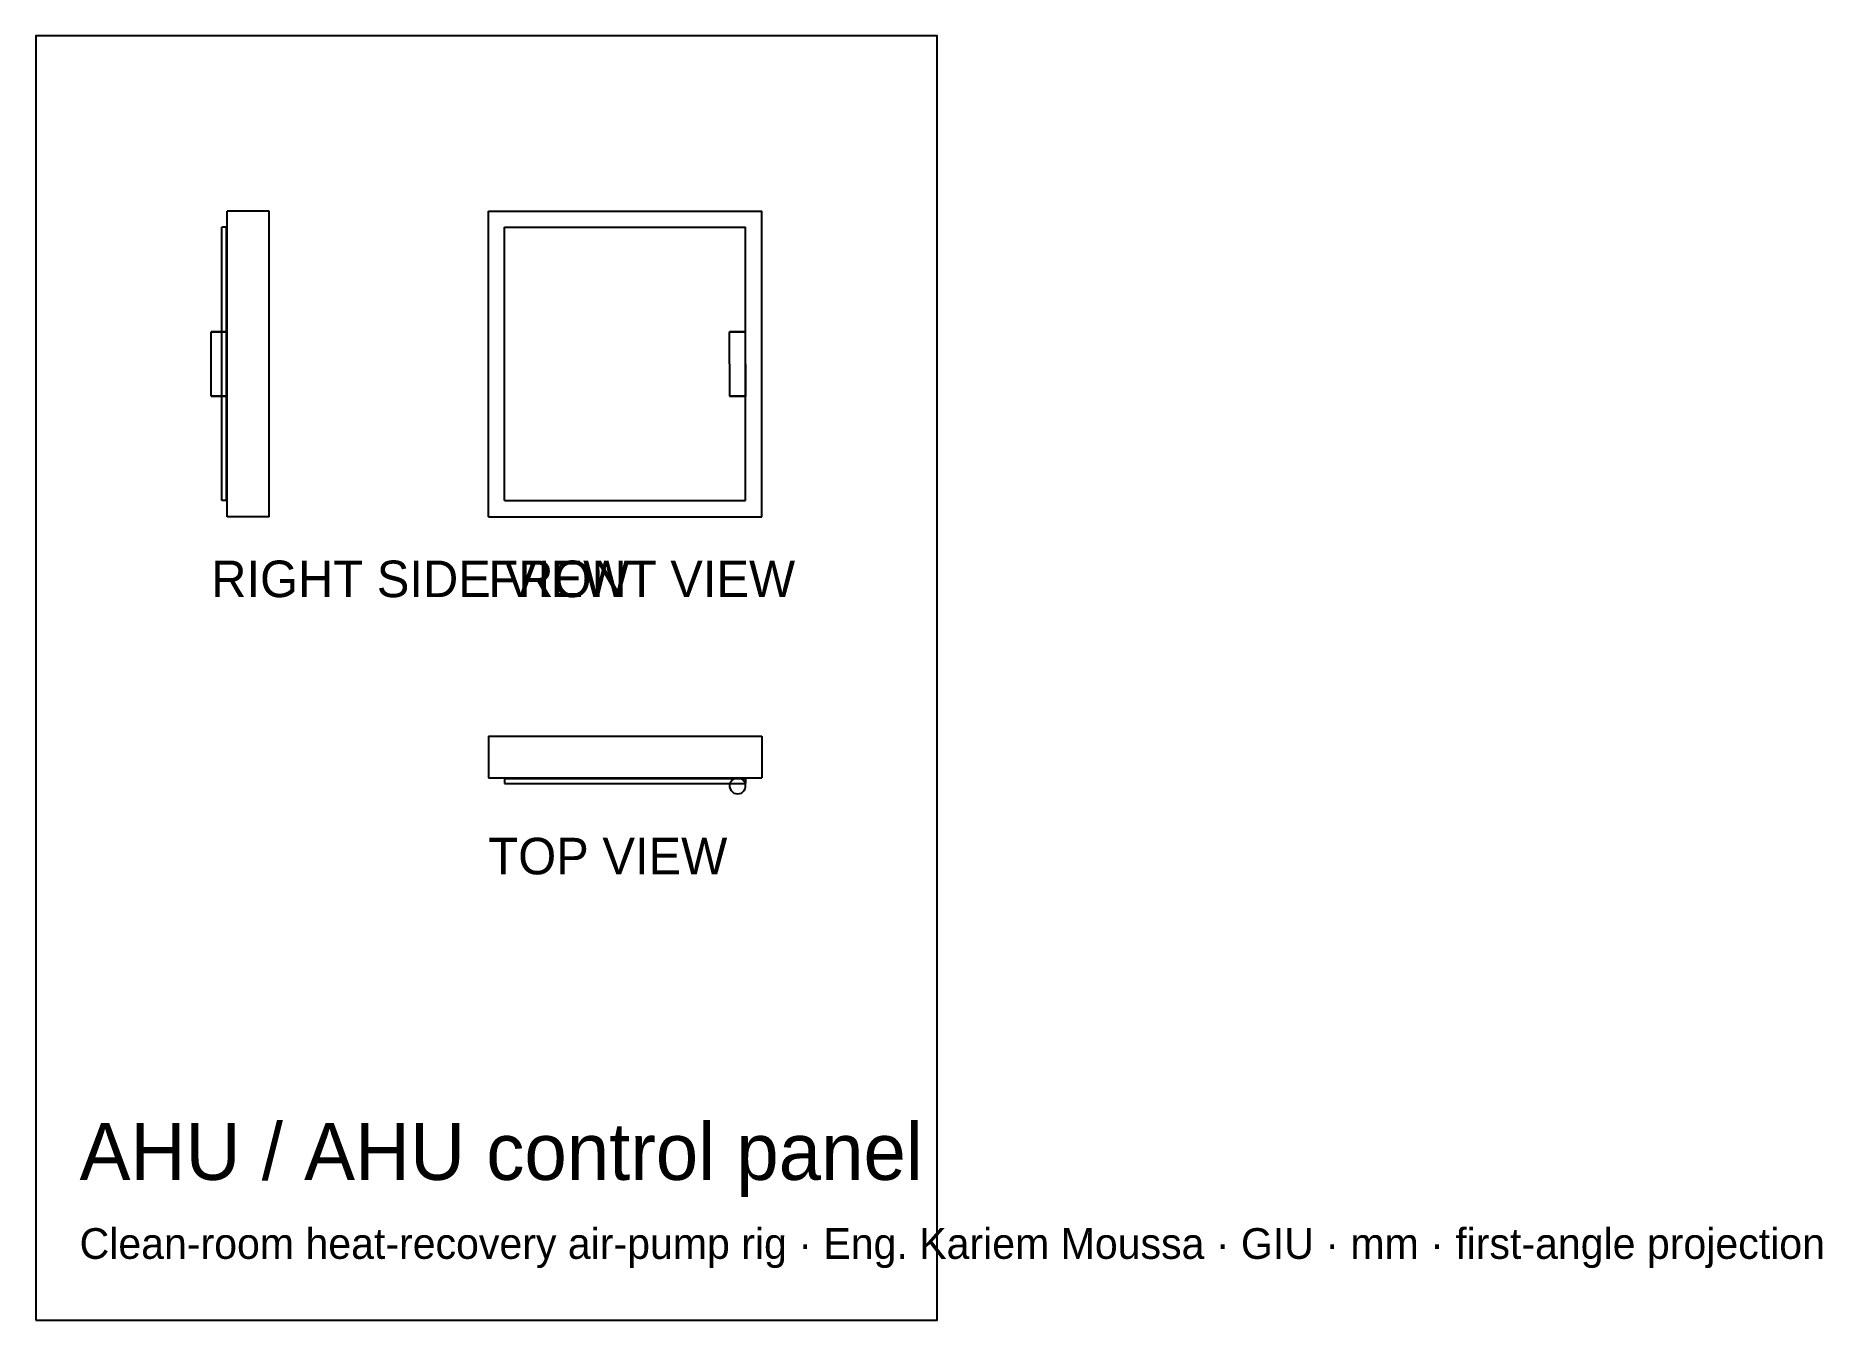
# Model space of a CAD drawing. Header units: millimetres. Extents: x -149 to -27, y -22 to 66.
import ezdxf

# ---------------------------------------------------------------- set-up
doc = ezdxf.new("R2010")
doc.units = ezdxf.units.MM
for name, color, linetype in [('BORDER', 7, 'Continuous'), ('HIDDEN', 8, 'Continuous'), ('TEXT', 5, 'Continuous'), ('VISIBLE', 7, 'Continuous')]:
    doc.layers.add(name, color=color, linetype=linetype)

msp = doc.modelspace()

# ---------------------------------------------------------------- linework, layer by layer
at = {"layer": 'BORDER'}
msp.add_lwpolyline([(-148.71, -21.66), (-87.05, -21.66), (-87.05, 66.2), (-148.71, 66.2)], close=True, dxfattribs=at)
at = {"layer": 'HIDDEN'}
for points in [[(-132.75, 54.2), (-135.61, 54.2)], [(-135.61, 33.3), (-135.61, 54.2)], [(-132.75, 33.3), (-132.75, 54.2)], [(-117.75, 54.2), (-99.05, 54.2)], [(-117.75, 33.3), (-117.75, 54.2)], [(-99.05, 33.3), (-99.05, 54.2)], [(-135.66, 53.1), (-135.99, 53.1)], [(-135.99, 34.4), (-135.99, 53.1)], [(-135.66, 34.4), (-135.66, 53.1)], [(-116.65, 53.1), (-100.15, 53.1)], [(-116.65, 34.4), (-116.65, 53.1)], [(-100.15, 34.4), (-100.15, 53.1)], [(-136.69, 45.95), (-136.71, 45.95)], [(-136.65, 45.95), (-136.69, 45.95)], [(-136.57, 45.95), (-136.65, 45.95)], [(-136.47, 45.95), (-136.57, 45.95)], [(-136.36, 45.95), (-136.47, 45.95)], [(-136.23, 45.95), (-136.36, 45.95)], [(-136.09, 45.95), (-136.23, 45.95)], [(-135.96, 45.95), (-136.09, 45.95)], [(-135.99, 45.95), (-135.96, 45.95)], [(-135.85, 45.95), (-135.96, 45.95)], [(-135.96, 45.95), (-135.85, 45.95)], [(-135.75, 45.95), (-135.85, 45.95)], [(-135.85, 45.95), (-135.75, 45.95)], [(-135.67, 45.95), (-135.75, 45.95)], [(-135.75, 45.95), (-135.67, 45.95)], [(-135.63, 45.95), (-135.67, 45.95)], [(-135.67, 45.95), (-135.66, 45.95)], [(-135.61, 45.95), (-135.63, 45.95)], [(-101.25, 45.95), (-101.25, 45.95)], [(-101.21, 45.95), (-101.25, 45.95)], [(-101.15, 45.95), (-101.21, 45.95)], [(-101.06, 45.95), (-101.15, 45.95)], [(-100.96, 45.95), (-101.06, 45.95)], [(-100.83, 45.95), (-100.96, 45.95)], [(-100.7, 45.95), (-100.83, 45.95)], [(-100.57, 45.95), (-100.7, 45.95)], [(-100.44, 45.95), (-100.57, 45.95)], [(-100.34, 45.95), (-100.44, 45.95)], [(-100.25, 45.95), (-100.34, 45.95)], [(-100.19, 45.95), (-100.25, 45.95)], [(-100.15, 45.95), (-100.19, 45.95)], [(-100.15, 45.95), (-100.15, 45.95)], [(-136.69, 41.55), (-136.71, 41.55)], [(-136.65, 41.55), (-136.69, 41.55)], [(-136.57, 41.55), (-136.65, 41.55)], [(-136.47, 41.55), (-136.57, 41.55)], [(-136.36, 41.55), (-136.47, 41.55)], [(-136.23, 41.55), (-136.36, 41.55)], [(-136.09, 41.55), (-136.23, 41.55)], [(-135.96, 41.55), (-136.09, 41.55)], [(-135.99, 41.55), (-135.96, 41.55)], [(-135.85, 41.55), (-135.96, 41.55)], [(-135.96, 41.55), (-135.85, 41.55)], [(-135.75, 41.55), (-135.85, 41.55)], [(-135.85, 41.55), (-135.75, 41.55)], [(-135.67, 41.55), (-135.75, 41.55)], [(-135.75, 41.55), (-135.67, 41.55)], [(-135.63, 41.55), (-135.67, 41.55)], [(-135.67, 41.55), (-135.66, 41.55)], [(-135.61, 41.55), (-135.63, 41.55)], [(-101.25, 41.55), (-101.25, 41.55)], [(-101.21, 41.55), (-101.25, 41.55)], [(-101.15, 41.55), (-101.21, 41.55)], [(-101.06, 41.55), (-101.15, 41.55)], [(-100.96, 41.55), (-101.06, 41.55)], [(-100.83, 41.55), (-100.96, 41.55)], [(-100.7, 41.55), (-100.83, 41.55)], [(-100.57, 41.55), (-100.7, 41.55)], [(-100.44, 41.55), (-100.57, 41.55)], [(-100.34, 41.55), (-100.44, 41.55)], [(-100.25, 41.55), (-100.34, 41.55)], [(-100.19, 41.55), (-100.25, 41.55)], [(-100.15, 41.55), (-100.19, 41.55)], [(-100.15, 41.55), (-100.15, 41.55)], [(-135.66, 34.4), (-135.99, 34.4)], [(-116.65, 34.4), (-100.15, 34.4)], [(-132.75, 33.3), (-135.61, 33.3)], [(-117.75, 33.3), (-99.05, 33.3)], [(-117.75, 18.3), (-99.05, 18.3)], [(-117.75, 18.3), (-117.75, 15.44)], [(-99.05, 18.3), (-99.05, 15.44)], [(-117.75, 15.44), (-99.05, 15.44)], [(-116.65, 15.39), (-100.15, 15.39)], [(-116.65, 15.39), (-116.65, 15.06)], [(-116.65, 15.06), (-100.15, 15.06)], [(-101.21, 15.09), (-101.25, 14.96)], [(-101.25, 14.96), (-101.25, 14.82)], [(-101.25, 14.82), (-101.21, 14.69)], [(-101.21, 15.09), (-101.22, 15.06)], [(-101.15, 15.2), (-101.21, 15.09)], [(-101.15, 15.2), (-101.21, 15.09)], [(-101.21, 14.69), (-101.15, 14.58)], [(-101.06, 15.3), (-101.15, 15.2)], [(-101.06, 15.3), (-101.15, 15.2)], [(-100.96, 15.38), (-101.06, 15.3)], [(-100.96, 15.38), (-101.06, 15.3)], [(-100.83, 15.42), (-100.96, 15.38)], [(-100.93, 15.39), (-100.96, 15.38)], [(-100.7, 15.44), (-100.83, 15.42)], [(-100.57, 15.42), (-100.7, 15.44)], [(-100.44, 15.38), (-100.57, 15.42)], [(-100.44, 15.38), (-100.47, 15.39)], [(-100.34, 15.3), (-100.44, 15.38)], [(-100.34, 15.3), (-100.44, 15.38)], [(-100.25, 15.2), (-100.34, 15.3)], [(-100.25, 15.2), (-100.34, 15.3)], [(-100.19, 15.09), (-100.25, 15.2)], [(-100.19, 15.09), (-100.25, 15.2)], [(-100.25, 14.58), (-100.19, 14.69)], [(-100.15, 14.96), (-100.19, 15.09)], [(-100.18, 15.06), (-100.19, 15.09)], [(-100.19, 14.69), (-100.15, 14.82)], [(-100.15, 15.39), (-100.15, 15.06)], [(-100.15, 14.82), (-100.15, 14.96)], [(-101.15, 14.58), (-101.06, 14.48)], [(-101.06, 14.48), (-100.96, 14.4)], [(-100.96, 14.4), (-100.83, 14.36)], [(-100.83, 14.36), (-100.7, 14.34)], [(-100.7, 14.34), (-100.57, 14.36)], [(-100.57, 14.36), (-100.44, 14.4)], [(-100.44, 14.4), (-100.34, 14.48)], [(-100.34, 14.48), (-100.25, 14.58)]]:
    msp.add_lwpolyline(points, dxfattribs=at)
at = {"layer": 'VISIBLE'}
for points in [[(-132.75, 54.2), (-135.61, 54.2)], [(-135.61, 33.3), (-135.61, 54.2)], [(-132.75, 33.3), (-132.75, 54.2)], [(-117.75, 54.2), (-99.05, 54.2)], [(-117.75, 33.3), (-117.75, 54.2)], [(-99.05, 33.3), (-99.05, 54.2)], [(-135.66, 53.1), (-135.99, 53.1)], [(-135.99, 34.4), (-135.99, 53.1)], [(-135.66, 34.4), (-135.66, 53.1)], [(-116.65, 53.1), (-100.15, 53.1)], [(-116.65, 34.4), (-116.65, 53.1)], [(-100.15, 34.4), (-100.15, 53.1)], [(-136.71, 41.55), (-136.71, 45.95)], [(-136.71, 45.95), (-136.69, 45.95)], [(-136.69, 45.95), (-136.65, 45.95)], [(-136.65, 45.95), (-136.57, 45.95)], [(-136.57, 45.95), (-136.47, 45.95)], [(-136.47, 45.95), (-136.36, 45.95)], [(-136.36, 45.95), (-136.23, 45.95)], [(-136.23, 45.95), (-136.09, 45.95)], [(-136.09, 45.95), (-135.99, 45.95)], [(-135.66, 45.95), (-135.63, 45.95)], [(-135.63, 45.95), (-135.61, 45.95)], [(-101.25, 45.95), (-101.21, 45.95)], [(-101.25, 45.95), (-101.25, 45.95)], [(-101.25, 43.75), (-101.25, 45.95)], [(-101.21, 45.95), (-101.15, 45.95)], [(-101.15, 45.95), (-101.06, 45.95)], [(-101.06, 45.95), (-100.96, 45.95)], [(-100.96, 45.95), (-100.83, 45.95)], [(-100.83, 45.95), (-100.7, 45.95)], [(-100.7, 45.95), (-100.57, 45.95)], [(-100.57, 45.95), (-100.44, 45.95)], [(-100.44, 45.95), (-100.34, 45.95)], [(-100.34, 45.95), (-100.25, 45.95)], [(-100.25, 45.95), (-100.19, 45.95)], [(-100.19, 45.95), (-100.15, 45.95)], [(-100.15, 45.95), (-100.15, 45.95)], [(-100.15, 43.75), (-100.15, 45.95)], [(-101.25, 43.75), (-101.25, 41.55)], [(-100.15, 43.75), (-100.15, 41.55)], [(-136.71, 41.55), (-136.69, 41.55)], [(-136.69, 41.55), (-136.65, 41.55)], [(-136.65, 41.55), (-136.57, 41.55)], [(-136.57, 41.55), (-136.47, 41.55)], [(-136.47, 41.55), (-136.36, 41.55)], [(-136.36, 41.55), (-136.23, 41.55)], [(-136.23, 41.55), (-136.09, 41.55)], [(-136.09, 41.55), (-135.99, 41.55)], [(-135.66, 41.55), (-135.63, 41.55)], [(-135.63, 41.55), (-135.61, 41.55)], [(-101.25, 41.55), (-101.21, 41.55)], [(-101.25, 41.55), (-101.25, 41.55)], [(-101.21, 41.55), (-101.15, 41.55)], [(-101.15, 41.55), (-101.06, 41.55)], [(-101.06, 41.55), (-100.96, 41.55)], [(-100.96, 41.55), (-100.83, 41.55)], [(-100.83, 41.55), (-100.7, 41.55)], [(-100.7, 41.55), (-100.57, 41.55)], [(-100.57, 41.55), (-100.44, 41.55)], [(-100.44, 41.55), (-100.34, 41.55)], [(-100.34, 41.55), (-100.25, 41.55)], [(-100.25, 41.55), (-100.19, 41.55)], [(-100.19, 41.55), (-100.15, 41.55)], [(-100.15, 41.55), (-100.15, 41.55)], [(-135.66, 34.4), (-135.99, 34.4)], [(-116.65, 34.4), (-100.15, 34.4)], [(-132.75, 33.3), (-135.61, 33.3)], [(-117.75, 33.3), (-99.05, 33.3)], [(-117.75, 18.3), (-99.05, 18.3)], [(-117.75, 18.3), (-117.75, 15.44)], [(-99.05, 18.3), (-99.05, 15.44)], [(-117.75, 15.44), (-99.05, 15.44)], [(-116.65, 15.39), (-100.15, 15.39)], [(-116.65, 15.39), (-116.65, 15.06)], [(-116.65, 15.06), (-100.15, 15.06)], [(-101.22, 15.06), (-101.25, 14.96)], [(-101.25, 14.96), (-101.25, 14.82)], [(-101.25, 14.82), (-101.21, 14.69)], [(-101.21, 14.69), (-101.15, 14.58)], [(-100.83, 15.42), (-100.93, 15.39)], [(-100.7, 15.44), (-100.83, 15.42)], [(-100.57, 15.42), (-100.7, 15.44)], [(-100.47, 15.39), (-100.57, 15.42)], [(-100.25, 14.58), (-100.19, 14.69)], [(-100.19, 14.69), (-100.15, 14.82)], [(-100.15, 14.96), (-100.18, 15.06)], [(-100.15, 15.39), (-100.15, 15.06)], [(-100.15, 14.82), (-100.15, 14.96)], [(-101.15, 14.58), (-101.06, 14.48)], [(-101.06, 14.48), (-100.96, 14.4)], [(-100.96, 14.4), (-100.83, 14.36)], [(-100.83, 14.36), (-100.7, 14.34)], [(-100.7, 14.34), (-100.57, 14.36)], [(-100.57, 14.36), (-100.44, 14.4)], [(-100.44, 14.4), (-100.34, 14.48)], [(-100.34, 14.48), (-100.25, 14.58)]]:
    msp.add_lwpolyline(points, dxfattribs=at)

# ---------------------------------------------------------------- texts
at = {"layer": 'TEXT'}
for s, height, p in [('RIGHT SIDE VIEW', 2.5, (-136.71, 27.8)), ('FRONT VIEW', 2.5, (-117.75, 27.8)), ('TOP VIEW', 2.5, (-117.75, 8.84)), ('AHU / AHU control panel', 3.9, (-145.71, -12.06)), ('Clean-room heat-recovery air-pump rig · Eng. Kariem Moussa · GIU · mm · first-angle projection', 2.1, (-145.71, -17.46))]:
    msp.add_text(s, height=height, dxfattribs=at).set_placement(p)

doc.saveas('drawing.dxf')
